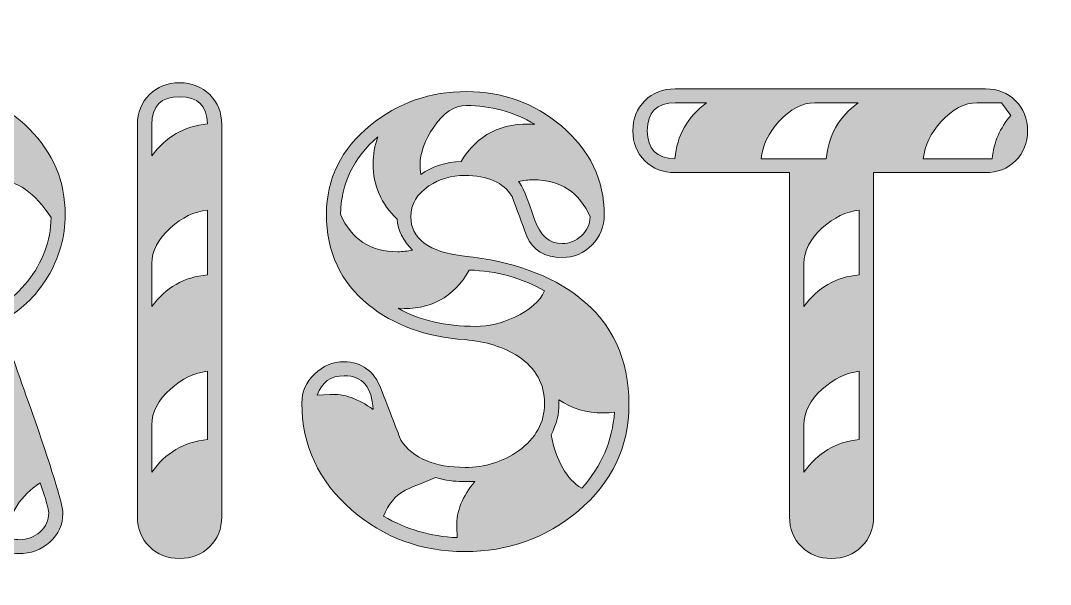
# Model space of a CAD drawing. Extents: x 49 to 2005, y -1071 to -24.
# Drawn here: x 316.7 to 528, y -293.1 to -177.5 of the extents above; entities that cross this region are included whole.
import ezdxf

# ---------------------------------------------------------------- set-up
doc = ezdxf.new("R2010")
doc.units = 0
doc.header["$MEASUREMENT"] = 0
doc.layers.add('Layer 1', color=7, linetype='Continuous', lineweight=0)

# ---------------------------------------------------------------- blocks, each defined once
blk = doc.blocks.new('Block_6')
at = {"layer": 'Layer 1', "true_color": 0x010101, "transparency": 33554687}
h = blk.add_hatch(color=18, dxfattribs=at)
h.dxf.hatch_style = 2
edge = h.paths.add_edge_path()
edge.add_spline(control_points=[(355.06, -263.37), (355.06, -263.37), (355.06, -249.39), (355.06, -249.39), (352.37, -249.67), (349.85, -250.89), (347.48, -253.03), (344.94, -255.31), (343.66, -257.76), (343.66, -260.37), (343.66, -260.37), (343.66, -270.08), (343.66, -270.08), (346.44, -266.12), (350.24, -263.88), (355.06, -263.37)], knot_values=[0, 0, 0, 0, 1, 1, 1, 2, 2, 2, 3, 3, 3, 4, 4, 4, 5, 5, 5, 5], degree=3, periodic=0)
edge = h.paths.add_edge_path()
edge.add_spline(control_points=[(355.06, -229.62), (355.06, -229.62), (355.06, -216.34), (355.06, -216.34), (352.37, -216.62), (349.85, -217.83), (347.48, -219.97), (344.94, -222.26), (343.66, -224.7), (343.66, -227.31), (343.66, -227.31), (343.66, -236.12), (343.66, -236.12), (346.49, -232.2), (350.28, -230.04), (355.06, -229.62)], knot_values=[0, 0, 0, 0, 1, 1, 1, 2, 2, 2, 3, 3, 3, 4, 4, 4, 5, 5, 5, 5], degree=3, periodic=0)
edge = h.paths.add_edge_path()
edge.add_spline(control_points=[(355.06, -198.66), (355.01, -194.93), (353.11, -193.07), (349.36, -193.07), (345.56, -193.07), (343.66, -194.98), (343.66, -198.8), (343.66, -198.8), (343.66, -205.23), (343.66, -205.23), (346.49, -201.31), (350.28, -199.13), (355.06, -198.66)], knot_values=[0, 0, 0, 0, 1, 1, 1, 2, 2, 2, 3, 3, 3, 4, 4, 4, 4], degree=3, periodic=0)
edge = h.paths.add_edge_path()
edge.add_spline(control_points=[(358.01, -279.23), (358.01, -281.7), (357.19, -283.74), (355.55, -285.35), (353.91, -286.96), (351.84, -287.76), (349.36, -287.76), (346.87, -287.76), (344.81, -286.96), (343.17, -285.35), (341.53, -283.74), (340.71, -281.7), (340.71, -279.23), (340.71, -279.23), (340.71, -198.8), (340.71, -198.8), (340.71, -196.33), (341.53, -194.28), (343.17, -192.65), (344.81, -191.02), (346.87, -190.2), (349.36, -190.2), (351.84, -190.2), (353.91, -191.02), (355.55, -192.65), (357.19, -194.28), (358.01, -196.33), (358.01, -198.8), (358.01, -198.8), (358.01, -279.23), (358.01, -279.23)], knot_values=[0, 0, 0, 0, 1, 1, 1, 2, 2, 2, 3, 3, 3, 4, 4, 4, 5, 5, 5, 6, 6, 6, 7, 7, 7, 8, 8, 8, 9, 9, 9, 10, 10, 10, 10], degree=3, periodic=0)
h = blk.add_hatch(color=18, dxfattribs=at)
h.dxf.hatch_style = 2
edge = h.paths.add_edge_path()
edge.add_spline(control_points=[(438.59, -257.78), (437.8, -257.87), (437.04, -257.92), (436.3, -257.92), (432.87, -257.92), (429.83, -257.04), (427.19, -255.26), (427.19, -255.26), (427.19, -256.03), (427.19, -256.03), (427.24, -258.08), (426.7, -260.2), (425.58, -262.39), (426.65, -267.84), (428.75, -271.5), (431.87, -273.36), (435.93, -268.85), (438.17, -263.65), (438.59, -257.78)], knot_values=[0, 0, 0, 0, 1, 1, 1, 2, 2, 2, 3, 3, 3, 4, 4, 4, 5, 5, 5, 6, 6, 6, 6], degree=3, periodic=0)
edge = h.paths.add_edge_path()
edge.add_spline(control_points=[(433.59, -217.74), (431.39, -212.66), (427.5, -210.12), (421.92, -210.12), (420.89, -210.12), (419.88, -210.24), (418.89, -210.47), (419.6, -211.17), (420.7, -213.75), (422.2, -218.23), (423.32, -221.54), (425.2, -223.19), (427.83, -223.19), (429.33, -223.19), (430.65, -222.65), (431.8, -221.58), (432.95, -220.51), (433.55, -219.23), (433.59, -217.74)], knot_values=[0, 0, 0, 0, 1, 1, 1, 2, 2, 2, 3, 3, 3, 4, 4, 4, 5, 5, 5, 6, 6, 6, 6], degree=3, periodic=0)
edge = h.paths.add_edge_path()
edge.add_spline(control_points=[(422.27, -198.73), (417.91, -196.17), (413.22, -194.89), (408.2, -194.89), (405.76, -194.89), (403.53, -196.35), (401.52, -199.29), (399.64, -201.99), (398.7, -204.6), (398.7, -207.12), (398.7, -207.63), (398.75, -208.26), (398.84, -209), (401.19, -207.37), (403.96, -206.49), (407.15, -206.35), (410.38, -200.85), (415.42, -198.31), (422.27, -198.73)], knot_values=[0, 0, 0, 0, 1, 1, 1, 2, 2, 2, 3, 3, 3, 4, 4, 4, 5, 5, 5, 6, 6, 6, 6], degree=3, periodic=0)
edge = h.paths.add_edge_path()
edge.add_spline(control_points=[(424.24, -232.9), (419.49, -230.2), (414.34, -228.78), (408.8, -228.64), (405.59, -234.28), (400.72, -236.89), (394.2, -236.47), (398.53, -238.94), (403.84, -240.17), (410.13, -240.17), (412.74, -240.17), (415.41, -239.54), (418.16, -238.28), (421.24, -236.84), (423.26, -235.05), (424.24, -232.9)], knot_values=[0, 0, 0, 0, 1, 1, 1, 2, 2, 2, 3, 3, 3, 4, 4, 4, 5, 5, 5, 5], degree=3, periodic=0)
edge = h.paths.add_edge_path()
edge.add_spline(control_points=[(409.96, -271.97), (409.96, -271.97), (407.22, -271.97), (407.22, -271.97), (405.81, -272.01), (404.03, -271.76), (401.87, -271.2), (397.7, -272.88), (395.58, -273.75), (395.54, -273.8), (393.66, -274.88), (392.21, -276.63), (391.18, -279.07), (395.82, -281.79), (400.86, -283.26), (406.3, -283.5), (406.3, -283.5), (406.23, -281.25), (406.23, -281.25), (406.14, -278.11), (407.38, -275.01), (409.96, -271.97)], knot_values=[0, 0, 0, 0, 1, 1, 1, 2, 2, 2, 3, 3, 3, 4, 4, 4, 5, 5, 5, 6, 6, 6, 7, 7, 7, 7], degree=3, periodic=0)
edge = h.paths.add_edge_path()
edge.add_spline(control_points=[(397.16, -224.52), (395.23, -222.61), (394.18, -220.49), (393.99, -218.16), (390.71, -215.08), (389.07, -211.31), (389.07, -206.84), (389.07, -204.93), (389.39, -203.09), (390.05, -201.31), (385.03, -205.6), (382.48, -210.89), (382.38, -217.18), (384.59, -222.3), (388.5, -224.87), (394.13, -224.87), (395.12, -224.87), (396.12, -224.75), (397.16, -224.52)], knot_values=[0, 0, 0, 0, 1, 1, 1, 2, 2, 2, 3, 3, 3, 4, 4, 4, 5, 5, 5, 6, 6, 6, 6], degree=3, periodic=0)
edge = h.paths.add_edge_path()
edge.add_spline(control_points=[(389.07, -257.22), (388.83, -252.61), (386.86, -250.3), (383.16, -250.3), (380.35, -250.3), (378.5, -251.63), (377.6, -254.29), (377.6, -254.29), (380.17, -254.15), (380.17, -254.15), (383.06, -253.96), (386.03, -254.99), (389.07, -257.22)], knot_values=[0, 0, 0, 0, 1, 1, 1, 2, 2, 2, 3, 3, 3, 4, 4, 4, 4], degree=3, periodic=0)
edge = h.paths.add_edge_path()
edge.add_spline(control_points=[(441.54, -256.24), (441.54, -264.91), (438.07, -272.18), (431.13, -278.05), (424.52, -283.59), (416.76, -286.36), (407.85, -286.36), (398.94, -286.36), (391.22, -283.52), (384.71, -277.84), (377.86, -271.92), (374.44, -264.61), (374.44, -255.89), (374.44, -253.61), (375.3, -251.63), (377.03, -249.95), (378.77, -248.28), (380.78, -247.44), (383.08, -247.44), (386.73, -247.44), (389.28, -249.32), (390.73, -253.08), (393.4, -260), (394.74, -263.48), (394.74, -263.53), (397.26, -267.24), (401.67, -269.1), (407.94, -269.1), (412.02, -269.1), (415.67, -267.96), (418.9, -265.69), (422.46, -263.13), (424.24, -259.9), (424.24, -256), (424.24, -251.96), (422.46, -248.75), (418.9, -246.38), (415.95, -244.43), (412.28, -243.27), (407.87, -242.9), (399.82, -242.29), (393.24, -239.91), (388.14, -235.77), (382.38, -231.11), (379.5, -224.91), (379.5, -217.18), (379.5, -209.91), (382.5, -203.83), (388.5, -198.94), (394.18, -194.33), (400.77, -192.02), (408.27, -192.02), (415.59, -192.02), (422.06, -194.37), (427.69, -199.08), (433.55, -204.06), (436.48, -210.14), (436.48, -217.32), (436.48, -219.69), (435.65, -221.74), (433.98, -223.47), (432.32, -225.19), (430.26, -226.05), (427.83, -226.05), (424.26, -226.05), (421.85, -224.59), (420.58, -221.65), (419.6, -218.95), (418.59, -216.25), (417.56, -213.54), (415.82, -210.66), (412.58, -209.21), (407.85, -209.21), (405.13, -209.21), (402.69, -209.93), (400.53, -211.38), (398.05, -213.01), (396.8, -215.11), (396.8, -217.67), (396.8, -222.23), (400.46, -224.94), (407.78, -225.77), (417.67, -226.85), (425.53, -229.66), (431.34, -234.23), (438.14, -239.54), (441.54, -246.88), (441.54, -256.24)], knot_values=[0, 0, 0, 0, 1, 1, 1, 2, 2, 2, 3, 3, 3, 4, 4, 4, 5, 5, 5, 6, 6, 6, 7, 7, 7, 8, 8, 8, 9, 9, 9, 10, 10, 10, 11, 11, 11, 12, 12, 12, 13, 13, 13, 14, 14, 14, 15, 15, 15, 16, 16, 16, 17, 17, 17, 18, 18, 18, 19, 19, 19, 20, 20, 20, 21, 21, 21, 22, 22, 22, 23, 23, 23, 24, 24, 24, 25, 25, 25, 26, 26, 26, 27, 27, 27, 28, 28, 28, 29, 29, 29, 29], degree=3, periodic=0)
h = blk.add_hatch(color=18, dxfattribs=at)
h.dxf.hatch_style = 2
edge = h.paths.add_edge_path()
edge.add_spline(control_points=[(519.88, -196.91), (519.88, -196.91), (517.98, -194.33), (517.98, -194.33), (517.98, -194.33), (512.99, -194.33), (512.99, -194.33), (510.36, -194.33), (507.9, -195.61), (505.6, -198.17), (503.44, -200.55), (502.22, -203.09), (501.94, -205.79), (501.94, -205.79), (516.08, -205.79), (516.08, -205.79), (516.41, -202.43), (517.68, -199.48), (519.88, -196.91)], knot_values=[0, 0, 0, 0, 1, 1, 1, 2, 2, 2, 3, 3, 3, 4, 4, 4, 5, 5, 5, 6, 6, 6, 6], degree=3, periodic=0)
edge = h.paths.add_edge_path()
edge.add_spline(control_points=[(488.79, -263.37), (488.79, -263.37), (488.79, -249.39), (488.79, -249.39), (486.15, -249.67), (483.62, -250.89), (481.22, -253.03), (478.71, -255.31), (477.46, -257.76), (477.46, -260.37), (477.46, -260.37), (477.46, -270.08), (477.46, -270.08), (480.24, -266.12), (484.02, -263.88), (488.79, -263.37)], knot_values=[0, 0, 0, 0, 1, 1, 1, 2, 2, 2, 3, 3, 3, 4, 4, 4, 5, 5, 5, 5], degree=3, periodic=0)
edge = h.paths.add_edge_path()
edge.add_spline(control_points=[(488.79, -229.62), (488.79, -229.62), (488.79, -216.34), (488.79, -216.34), (486.15, -216.62), (483.62, -217.83), (481.22, -219.97), (478.71, -222.26), (477.46, -224.7), (477.46, -227.31), (477.46, -227.31), (477.46, -236.12), (477.46, -236.12), (480.24, -232.2), (484.02, -230.04), (488.79, -229.62)], knot_values=[0, 0, 0, 0, 1, 1, 1, 2, 2, 2, 3, 3, 3, 4, 4, 4, 5, 5, 5, 5], degree=3, periodic=0)
edge = h.paths.add_edge_path()
edge.add_spline(control_points=[(488.58, -194.33), (488.58, -194.33), (479.71, -194.33), (479.71, -194.33), (477.09, -194.33), (474.63, -195.61), (472.33, -198.17), (470.17, -200.55), (468.95, -203.09), (468.67, -205.79), (468.67, -205.79), (482.04, -205.79), (482.04, -205.79), (482.46, -200.99), (484.64, -197.17), (488.58, -194.33)], knot_values=[0, 0, 0, 0, 1, 1, 1, 2, 2, 2, 3, 3, 3, 4, 4, 4, 5, 5, 5, 5], degree=3, periodic=0)
edge = h.paths.add_edge_path()
edge.add_spline(control_points=[(457.49, -194.33), (457.49, -194.33), (451.05, -194.33), (451.05, -194.33), (447.23, -194.33), (445.32, -196.24), (445.32, -200.06), (445.32, -203.83), (447.2, -205.74), (450.98, -205.79), (451.4, -200.99), (453.57, -197.17), (457.49, -194.33)], knot_values=[0, 0, 0, 0, 1, 1, 1, 2, 2, 2, 3, 3, 3, 4, 4, 4, 4], degree=3, periodic=0)
edge = h.paths.add_edge_path()
edge.add_spline(control_points=[(523.33, -200.06), (523.33, -202.53), (522.51, -204.58), (520.87, -206.21), (519.22, -207.84), (517.16, -208.65), (514.67, -208.65), (514.67, -208.65), (491.74, -208.65), (491.74, -208.65), (491.74, -208.65), (491.74, -279.23), (491.74, -279.23), (491.74, -281.7), (490.92, -283.74), (489.28, -285.35), (487.64, -286.96), (485.58, -287.76), (483.09, -287.76), (480.6, -287.76), (478.55, -286.96), (476.94, -285.35), (475.32, -283.74), (474.51, -281.7), (474.51, -279.23), (474.51, -279.23), (474.51, -208.65), (474.51, -208.65), (474.51, -208.65), (451.01, -208.65), (451.01, -208.65), (448.53, -208.65), (446.46, -207.84), (444.82, -206.21), (443.18, -204.58), (442.36, -202.53), (442.36, -200.06), (442.36, -197.59), (443.18, -195.54), (444.82, -193.91), (446.46, -192.28), (448.53, -191.46), (451.01, -191.46), (451.01, -191.46), (514.67, -191.46), (514.67, -191.46), (517.16, -191.46), (519.22, -192.28), (520.87, -193.91), (522.51, -195.54), (523.33, -197.59), (523.33, -200.06)], knot_values=[0, 0, 0, 0, 1, 1, 1, 2, 2, 2, 3, 3, 3, 4, 4, 4, 5, 5, 5, 6, 6, 6, 7, 7, 7, 8, 8, 8, 9, 9, 9, 10, 10, 10, 11, 11, 11, 12, 12, 12, 13, 13, 13, 14, 14, 14, 15, 15, 15, 16, 16, 16, 17, 17, 17, 17], degree=3, periodic=0)
h = blk.add_hatch(color=18, dxfattribs=at)
h.dxf.hatch_style = 2
edge = h.paths.add_edge_path()
edge.add_spline(control_points=[(322.52, -278.4), (322.52, -277.7), (321.94, -275.65), (320.77, -272.25), (316.78, -274.81), (314.44, -278.44), (313.73, -283.15), (314.58, -283.66), (315.51, -283.92), (316.55, -283.92), (318.14, -283.92), (319.54, -283.38), (320.73, -282.31), (321.93, -281.24), (322.52, -279.93), (322.52, -278.4)], knot_values=[0, 0, 0, 0, 1, 1, 1, 2, 2, 2, 3, 3, 3, 4, 4, 4, 5, 5, 5, 5], degree=3, periodic=0)
edge = h.paths.add_edge_path()
edge.add_spline(control_points=[(323.02, -217.88), (319.64, -212.75), (315.98, -210.19), (312.04, -210.19), (311.2, -210.19), (310.31, -210.28), (309.37, -210.47), (311.01, -212.47), (311.83, -214.73), (311.83, -217.25), (311.83, -219.72), (311.32, -221.77), (310.29, -223.4), (310.71, -224.66), (310.92, -226.12), (310.92, -227.8), (310.92, -231.48), (309.46, -235.07), (306.56, -238.56), (311.25, -237.3), (315.13, -234.75), (318.2, -230.91), (321.27, -227.07), (322.88, -222.72), (323.02, -217.88)], knot_values=[0, 0, 0, 0, 1, 1, 1, 2, 2, 2, 3, 3, 3, 4, 4, 4, 5, 5, 5, 6, 6, 6, 7, 7, 7, 8, 8, 8, 8], degree=3, periodic=0)
edge = h.paths.add_edge_path()
edge.add_spline(control_points=[(313.24, -250.16), (313.24, -250.16), (310, -240.59), (310, -240.59), (309.72, -240.96), (308.23, -241.36), (305.54, -241.78), (302.84, -242.2), (301.09, -242.36), (300.3, -242.27), (300.16, -243.34), (300.09, -244.43), (300.09, -245.55), (300.09, -247.65), (300.67, -250.33), (301.84, -253.59), (302.87, -256.2), (303.91, -258.83), (304.94, -261.48), (306.02, -256.55), (308.78, -252.77), (313.24, -250.16)], knot_values=[0, 0, 0, 0, 1, 1, 1, 2, 2, 2, 3, 3, 3, 4, 4, 4, 5, 5, 5, 6, 6, 6, 7, 7, 7, 7], degree=3, periodic=0)
edge = h.paths.add_edge_path()
edge.add_spline(control_points=[(291.71, -228.15), (287.45, -227.96), (284.82, -227.87), (283.84, -227.87), (276.99, -227.87), (273.57, -229.83), (273.57, -233.74), (273.57, -237.47), (275.46, -239.33), (279.26, -239.33), (286.34, -239.33), (290.49, -235.6), (291.71, -228.15)], knot_values=[0, 0, 0, 0, 1, 1, 1, 2, 2, 2, 3, 3, 3, 4, 4, 4, 4], degree=3, periodic=0)
edge = h.paths.add_edge_path()
edge.add_spline(control_points=[(295.23, -195.17), (295.23, -195.17), (285.67, -195.17), (285.67, -195.17), (282.29, -195.17), (279.37, -196.21), (276.91, -198.31), (274.45, -200.41), (273, -203.09), (272.58, -206.35), (272.58, -206.35), (288.62, -206.35), (288.62, -206.35), (289.04, -201.64), (291.25, -197.91), (295.23, -195.17)], knot_values=[0, 0, 0, 0, 1, 1, 1, 2, 2, 2, 3, 3, 3, 4, 4, 4, 5, 5, 5, 5], degree=3, periodic=0)
edge = h.paths.add_edge_path()
edge.add_spline(control_points=[(308.95, -217.25), (308.95, -215.11), (308.14, -213.23), (306.52, -211.62), (304.9, -210.02), (303.02, -209.21), (300.86, -209.21), (300.86, -209.21), (272.51, -209.21), (272.51, -209.21), (272.51, -209.21), (272.51, -228.15), (272.51, -228.15), (274.39, -226.05), (278.07, -225.01), (283.55, -225.01), (285.01, -225.01), (287.18, -225.09), (290.06, -225.25), (292.95, -225.41), (295.11, -225.49), (296.57, -225.49), (304.82, -225.49), (308.95, -222.75), (308.95, -217.25)], knot_values=[0, 0, 0, 0, 1, 1, 1, 2, 2, 2, 3, 3, 3, 4, 4, 4, 5, 5, 5, 6, 6, 6, 7, 7, 7, 8, 8, 8, 8], degree=3, periodic=0)
edge = h.paths.add_edge_path()
edge.add_spline(control_points=[(269.63, -269.45), (269.63, -269.45), (269.63, -256.45), (269.63, -256.45), (264.94, -256.08), (261.19, -253.96), (258.37, -250.09), (258.37, -250.09), (258.37, -265.05), (258.37, -265.05), (260.72, -268.03), (264.47, -269.5), (269.63, -269.45)], knot_values=[0, 0, 0, 0, 1, 1, 1, 2, 2, 2, 3, 3, 3, 4, 4, 4, 4], degree=3, periodic=0)
edge = h.paths.add_edge_path()
edge.add_spline(control_points=[(269.63, -235.28), (269.63, -235.28), (269.63, -219.83), (269.63, -219.83), (264.94, -219.46), (261.19, -217.34), (258.37, -213.47), (258.37, -213.47), (258.37, -222.7), (258.37, -222.7), (258.37, -225.91), (259.46, -228.74), (261.64, -231.19), (263.82, -233.64), (266.48, -235), (269.63, -235.28)], knot_values=[0, 0, 0, 0, 1, 1, 1, 2, 2, 2, 3, 3, 3, 4, 4, 4, 5, 5, 5, 5], degree=3, periodic=0)
edge = h.paths.add_edge_path()
edge.add_spline(control_points=[(325.9, -217.25), (325.9, -221.81), (324.69, -226.09), (322.28, -230.07), (319.86, -234.06), (316.62, -237.12), (312.54, -239.26), (314.93, -246.02), (317.32, -252.77), (319.71, -259.53), (323.51, -270.52), (325.41, -276.84), (325.41, -278.47), (325.41, -280.84), (324.52, -282.82), (322.74, -284.41), (320.95, -285.99), (318.84, -286.78), (316.4, -286.78), (312.65, -286.78), (310.03, -284.83), (308.53, -280.91), (305.57, -272.29), (301.12, -259.39), (295.16, -242.2), (294.46, -242.2), (292.9, -242.27), (290.48, -242.41), (288.07, -242.55), (286.13, -242.62), (284.68, -242.62), (278.44, -242.62), (274.39, -241.45), (272.51, -239.12), (272.51, -239.12), (272.51, -277.91), (272.51, -277.91), (272.51, -280.14), (271.65, -282.11), (269.94, -283.81), (268.23, -285.51), (266.25, -286.36), (264, -286.36), (261.75, -286.36), (259.77, -285.51), (258.06, -283.81), (256.34, -282.11), (255.49, -280.14), (255.49, -277.91), (255.49, -277.91), (255.49, -200.76), (255.49, -200.76), (255.49, -198.52), (256.34, -196.55), (258.06, -194.85), (259.77, -193.15), (261.75, -192.3), (264, -192.3), (264, -192.3), (300.86, -192.3), (300.86, -192.3), (307.71, -192.3), (313.59, -194.76), (318.52, -199.67), (323.44, -204.59), (325.9, -210.45), (325.9, -217.25)], knot_values=[0, 0, 0, 0, 1, 1, 1, 2, 2, 2, 3, 3, 3, 4, 4, 4, 5, 5, 5, 6, 6, 6, 7, 7, 7, 8, 8, 8, 9, 9, 9, 10, 10, 10, 11, 11, 11, 12, 12, 12, 13, 13, 13, 14, 14, 14, 15, 15, 15, 16, 16, 16, 17, 17, 17, 18, 18, 18, 19, 19, 19, 20, 20, 20, 21, 21, 21, 22, 22, 22, 22], degree=3, periodic=0)
at = {"layer": 'Layer 1'}
for points, knots in [([(358.01, -279.23), (358.01, -281.7), (357.19, -283.74), (355.55, -285.35), (353.91, -286.96), (351.84, -287.76), (349.36, -287.76), (346.87, -287.76), (344.81, -286.96), (343.17, -285.35), (341.53, -283.74), (340.71, -281.7), (340.71, -279.23), (340.71, -279.23), (340.71, -198.8), (340.71, -198.8), (340.71, -196.33), (341.53, -194.28), (343.17, -192.65), (344.81, -191.02), (346.87, -190.2), (349.36, -190.2), (351.84, -190.2), (353.91, -191.02), (355.55, -192.65), (357.19, -194.28), (358.01, -196.33), (358.01, -198.8), (358.01, -198.8), (358.01, -279.23), (358.01, -279.23)], [0, 0, 0, 0, 1, 1, 1, 2, 2, 2, 3, 3, 3, 4, 4, 4, 5, 5, 5, 6, 6, 6, 7, 7, 7, 8, 8, 8, 9, 9, 9, 10, 10, 10, 10]), ([(441.54, -256.24), (441.54, -264.91), (438.07, -272.18), (431.13, -278.05), (424.52, -283.59), (416.76, -286.36), (407.85, -286.36), (398.94, -286.36), (391.22, -283.52), (384.71, -277.84), (377.86, -271.92), (374.44, -264.61), (374.44, -255.89), (374.44, -253.61), (375.3, -251.63), (377.03, -249.95), (378.77, -248.28), (380.78, -247.44), (383.08, -247.44), (386.73, -247.44), (389.28, -249.32), (390.73, -253.08), (393.4, -260), (394.74, -263.48), (394.74, -263.53), (397.26, -267.24), (401.67, -269.1), (407.94, -269.1), (412.02, -269.1), (415.67, -267.96), (418.9, -265.69), (422.46, -263.13), (424.24, -259.9), (424.24, -256), (424.24, -251.96), (422.46, -248.75), (418.9, -246.38), (415.95, -244.43), (412.28, -243.27), (407.87, -242.9), (399.82, -242.29), (393.24, -239.91), (388.14, -235.77), (382.38, -231.11), (379.5, -224.91), (379.5, -217.18), (379.5, -209.91), (382.5, -203.83), (388.5, -198.94), (394.18, -194.33), (400.77, -192.02), (408.27, -192.02), (415.59, -192.02), (422.06, -194.37), (427.69, -199.08), (433.55, -204.06), (436.48, -210.14), (436.48, -217.32), (436.48, -219.69), (435.65, -221.74), (433.98, -223.47), (432.32, -225.19), (430.26, -226.05), (427.83, -226.05), (424.26, -226.05), (421.85, -224.59), (420.58, -221.65), (419.6, -218.95), (418.59, -216.25), (417.56, -213.54), (415.82, -210.66), (412.58, -209.21), (407.85, -209.21), (405.13, -209.21), (402.69, -209.93), (400.53, -211.38), (398.05, -213.01), (396.8, -215.11), (396.8, -217.67), (396.8, -222.23), (400.46, -224.94), (407.78, -225.77), (417.67, -226.85), (425.53, -229.66), (431.34, -234.23), (438.14, -239.54), (441.54, -246.88), (441.54, -256.24)], [0, 0, 0, 0, 1, 1, 1, 2, 2, 2, 3, 3, 3, 4, 4, 4, 5, 5, 5, 6, 6, 6, 7, 7, 7, 8, 8, 8, 9, 9, 9, 10, 10, 10, 11, 11, 11, 12, 12, 12, 13, 13, 13, 14, 14, 14, 15, 15, 15, 16, 16, 16, 17, 17, 17, 18, 18, 18, 19, 19, 19, 20, 20, 20, 21, 21, 21, 22, 22, 22, 23, 23, 23, 24, 24, 24, 25, 25, 25, 26, 26, 26, 27, 27, 27, 28, 28, 28, 29, 29, 29, 29]), ([(523.33, -200.06), (523.33, -202.53), (522.51, -204.58), (520.87, -206.21), (519.22, -207.84), (517.16, -208.65), (514.67, -208.65), (514.67, -208.65), (491.74, -208.65), (491.74, -208.65), (491.74, -208.65), (491.74, -279.23), (491.74, -279.23), (491.74, -281.7), (490.92, -283.74), (489.28, -285.35), (487.64, -286.96), (485.58, -287.76), (483.09, -287.76), (480.6, -287.76), (478.55, -286.96), (476.94, -285.35), (475.32, -283.74), (474.51, -281.7), (474.51, -279.23), (474.51, -279.23), (474.51, -208.65), (474.51, -208.65), (474.51, -208.65), (451.01, -208.65), (451.01, -208.65), (448.53, -208.65), (446.46, -207.84), (444.82, -206.21), (443.18, -204.58), (442.36, -202.53), (442.36, -200.06), (442.36, -197.59), (443.18, -195.54), (444.82, -193.91), (446.46, -192.28), (448.53, -191.46), (451.01, -191.46), (451.01, -191.46), (514.67, -191.46), (514.67, -191.46), (517.16, -191.46), (519.22, -192.28), (520.87, -193.91), (522.51, -195.54), (523.33, -197.59), (523.33, -200.06)], [0, 0, 0, 0, 1, 1, 1, 2, 2, 2, 3, 3, 3, 4, 4, 4, 5, 5, 5, 6, 6, 6, 7, 7, 7, 8, 8, 8, 9, 9, 9, 10, 10, 10, 11, 11, 11, 12, 12, 12, 13, 13, 13, 14, 14, 14, 15, 15, 15, 16, 16, 16, 17, 17, 17, 17]), ([(325.9, -217.25), (325.9, -221.81), (324.69, -226.09), (322.28, -230.07), (319.86, -234.06), (316.62, -237.12), (312.54, -239.26), (314.93, -246.02), (317.32, -252.77), (319.71, -259.53), (323.51, -270.52), (325.41, -276.84), (325.41, -278.47), (325.41, -280.84), (324.52, -282.82), (322.74, -284.41), (320.95, -285.99), (318.84, -286.78), (316.4, -286.78), (312.65, -286.78), (310.03, -284.83), (308.53, -280.91), (305.57, -272.29), (301.12, -259.39), (295.16, -242.2), (294.46, -242.2), (292.9, -242.27), (290.48, -242.41), (288.07, -242.55), (286.13, -242.62), (284.68, -242.62), (278.44, -242.62), (274.39, -241.45), (272.51, -239.12), (272.51, -239.12), (272.51, -277.91), (272.51, -277.91), (272.51, -280.14), (271.65, -282.11), (269.94, -283.81), (268.23, -285.51), (266.25, -286.36), (264, -286.36), (261.75, -286.36), (259.77, -285.51), (258.06, -283.81), (256.34, -282.11), (255.49, -280.14), (255.49, -277.91), (255.49, -277.91), (255.49, -200.76), (255.49, -200.76), (255.49, -198.52), (256.34, -196.55), (258.06, -194.85), (259.77, -193.15), (261.75, -192.3), (264, -192.3), (264, -192.3), (300.86, -192.3), (300.86, -192.3), (307.71, -192.3), (313.59, -194.76), (318.52, -199.67), (323.44, -204.59), (325.9, -210.45), (325.9, -217.25)], [0, 0, 0, 0, 1, 1, 1, 2, 2, 2, 3, 3, 3, 4, 4, 4, 5, 5, 5, 6, 6, 6, 7, 7, 7, 8, 8, 8, 9, 9, 9, 10, 10, 10, 11, 11, 11, 12, 12, 12, 13, 13, 13, 14, 14, 14, 15, 15, 15, 16, 16, 16, 17, 17, 17, 18, 18, 18, 19, 19, 19, 20, 20, 20, 21, 21, 21, 22, 22, 22, 22]), ([(355.06, -198.66), (355.01, -194.93), (353.11, -193.07), (349.36, -193.07), (345.56, -193.07), (343.66, -194.98), (343.66, -198.8), (343.66, -198.8), (343.66, -205.23), (343.66, -205.23), (346.49, -201.31), (350.28, -199.13), (355.06, -198.66)], [0, 0, 0, 0, 1, 1, 1, 2, 2, 2, 3, 3, 3, 4, 4, 4, 4]), ([(457.49, -194.33), (457.49, -194.33), (451.05, -194.33), (451.05, -194.33), (447.23, -194.33), (445.32, -196.24), (445.32, -200.06), (445.32, -203.83), (447.2, -205.74), (450.98, -205.79), (451.4, -200.99), (453.57, -197.17), (457.49, -194.33)], [0, 0, 0, 0, 1, 1, 1, 2, 2, 2, 3, 3, 3, 4, 4, 4, 4]), ([(488.58, -194.33), (488.58, -194.33), (479.71, -194.33), (479.71, -194.33), (477.09, -194.33), (474.63, -195.61), (472.33, -198.17), (470.17, -200.55), (468.95, -203.09), (468.67, -205.79), (468.67, -205.79), (482.04, -205.79), (482.04, -205.79), (482.46, -200.99), (484.64, -197.17), (488.58, -194.33)], [0, 0, 0, 0, 1, 1, 1, 2, 2, 2, 3, 3, 3, 4, 4, 4, 5, 5, 5, 5]), ([(519.88, -196.91), (519.88, -196.91), (517.98, -194.33), (517.98, -194.33), (517.98, -194.33), (512.99, -194.33), (512.99, -194.33), (510.36, -194.33), (507.9, -195.61), (505.6, -198.17), (503.44, -200.55), (502.22, -203.09), (501.94, -205.79), (501.94, -205.79), (516.08, -205.79), (516.08, -205.79), (516.41, -202.43), (517.68, -199.48), (519.88, -196.91)], [0, 0, 0, 0, 1, 1, 1, 2, 2, 2, 3, 3, 3, 4, 4, 4, 5, 5, 5, 6, 6, 6, 6]), ([(422.27, -198.73), (417.91, -196.17), (413.22, -194.89), (408.2, -194.89), (405.76, -194.89), (403.53, -196.35), (401.52, -199.29), (399.64, -201.99), (398.7, -204.6), (398.7, -207.12), (398.7, -207.63), (398.75, -208.26), (398.84, -209), (401.19, -207.37), (403.96, -206.49), (407.15, -206.35), (410.38, -200.85), (415.42, -198.31), (422.27, -198.73)], [0, 0, 0, 0, 1, 1, 1, 2, 2, 2, 3, 3, 3, 4, 4, 4, 5, 5, 5, 6, 6, 6, 6]), ([(397.16, -224.52), (395.23, -222.61), (394.18, -220.49), (393.99, -218.16), (390.71, -215.08), (389.07, -211.31), (389.07, -206.84), (389.07, -204.93), (389.39, -203.09), (390.05, -201.31), (385.03, -205.6), (382.48, -210.89), (382.38, -217.18), (384.59, -222.3), (388.5, -224.87), (394.13, -224.87), (395.12, -224.87), (396.12, -224.75), (397.16, -224.52)], [0, 0, 0, 0, 1, 1, 1, 2, 2, 2, 3, 3, 3, 4, 4, 4, 5, 5, 5, 6, 6, 6, 6]), ([(323.02, -217.88), (319.64, -212.75), (315.98, -210.19), (312.04, -210.19), (311.2, -210.19), (310.31, -210.28), (309.37, -210.47), (311.01, -212.47), (311.83, -214.73), (311.83, -217.25), (311.83, -219.72), (311.32, -221.77), (310.29, -223.4), (310.71, -224.66), (310.92, -226.12), (310.92, -227.8), (310.92, -231.48), (309.46, -235.07), (306.56, -238.56), (311.25, -237.3), (315.13, -234.75), (318.2, -230.91), (321.27, -227.07), (322.88, -222.72), (323.02, -217.88)], [0, 0, 0, 0, 1, 1, 1, 2, 2, 2, 3, 3, 3, 4, 4, 4, 5, 5, 5, 6, 6, 6, 7, 7, 7, 8, 8, 8, 8]), ([(433.59, -217.74), (431.39, -212.66), (427.5, -210.12), (421.92, -210.12), (420.89, -210.12), (419.88, -210.24), (418.89, -210.47), (419.6, -211.17), (420.7, -213.75), (422.2, -218.23), (423.32, -221.54), (425.2, -223.19), (427.83, -223.19), (429.33, -223.19), (430.65, -222.65), (431.8, -221.58), (432.95, -220.51), (433.55, -219.23), (433.59, -217.74)], [0, 0, 0, 0, 1, 1, 1, 2, 2, 2, 3, 3, 3, 4, 4, 4, 5, 5, 5, 6, 6, 6, 6]), ([(355.06, -229.62), (355.06, -229.62), (355.06, -216.34), (355.06, -216.34), (352.37, -216.62), (349.85, -217.83), (347.48, -219.97), (344.94, -222.26), (343.66, -224.7), (343.66, -227.31), (343.66, -227.31), (343.66, -236.12), (343.66, -236.12), (346.49, -232.2), (350.28, -230.04), (355.06, -229.62)], [0, 0, 0, 0, 1, 1, 1, 2, 2, 2, 3, 3, 3, 4, 4, 4, 5, 5, 5, 5]), ([(488.79, -229.62), (488.79, -229.62), (488.79, -216.34), (488.79, -216.34), (486.15, -216.62), (483.62, -217.83), (481.22, -219.97), (478.71, -222.26), (477.46, -224.7), (477.46, -227.31), (477.46, -227.31), (477.46, -236.12), (477.46, -236.12), (480.24, -232.2), (484.02, -230.04), (488.79, -229.62)], [0, 0, 0, 0, 1, 1, 1, 2, 2, 2, 3, 3, 3, 4, 4, 4, 5, 5, 5, 5]), ([(424.24, -232.9), (419.49, -230.2), (414.34, -228.78), (408.8, -228.64), (405.59, -234.28), (400.72, -236.89), (394.2, -236.47), (398.53, -238.94), (403.84, -240.17), (410.13, -240.17), (412.74, -240.17), (415.41, -239.54), (418.16, -238.28), (421.24, -236.84), (423.26, -235.05), (424.24, -232.9)], [0, 0, 0, 0, 1, 1, 1, 2, 2, 2, 3, 3, 3, 4, 4, 4, 5, 5, 5, 5]), ([(355.06, -263.37), (355.06, -263.37), (355.06, -249.39), (355.06, -249.39), (352.37, -249.67), (349.85, -250.89), (347.48, -253.03), (344.94, -255.31), (343.66, -257.76), (343.66, -260.37), (343.66, -260.37), (343.66, -270.08), (343.66, -270.08), (346.44, -266.12), (350.24, -263.88), (355.06, -263.37)], [0, 0, 0, 0, 1, 1, 1, 2, 2, 2, 3, 3, 3, 4, 4, 4, 5, 5, 5, 5]), ([(389.07, -257.22), (388.83, -252.61), (386.86, -250.3), (383.16, -250.3), (380.35, -250.3), (378.5, -251.63), (377.6, -254.29), (377.6, -254.29), (380.17, -254.15), (380.17, -254.15), (383.06, -253.96), (386.03, -254.99), (389.07, -257.22)], [0, 0, 0, 0, 1, 1, 1, 2, 2, 2, 3, 3, 3, 4, 4, 4, 4]), ([(488.79, -263.37), (488.79, -263.37), (488.79, -249.39), (488.79, -249.39), (486.15, -249.67), (483.62, -250.89), (481.22, -253.03), (478.71, -255.31), (477.46, -257.76), (477.46, -260.37), (477.46, -260.37), (477.46, -270.08), (477.46, -270.08), (480.24, -266.12), (484.02, -263.88), (488.79, -263.37)], [0, 0, 0, 0, 1, 1, 1, 2, 2, 2, 3, 3, 3, 4, 4, 4, 5, 5, 5, 5]), ([(438.59, -257.78), (437.8, -257.87), (437.04, -257.92), (436.3, -257.92), (432.87, -257.92), (429.83, -257.04), (427.19, -255.26), (427.19, -255.26), (427.19, -256.03), (427.19, -256.03), (427.24, -258.08), (426.7, -260.2), (425.58, -262.39), (426.65, -267.84), (428.75, -271.5), (431.87, -273.36), (435.93, -268.85), (438.17, -263.65), (438.59, -257.78)], [0, 0, 0, 0, 1, 1, 1, 2, 2, 2, 3, 3, 3, 4, 4, 4, 5, 5, 5, 6, 6, 6, 6]), ([(322.52, -278.4), (322.52, -277.7), (321.94, -275.65), (320.77, -272.25), (316.78, -274.81), (314.44, -278.44), (313.73, -283.15), (314.58, -283.66), (315.51, -283.92), (316.55, -283.92), (318.14, -283.92), (319.54, -283.38), (320.73, -282.31), (321.93, -281.24), (322.52, -279.93), (322.52, -278.4)], [0, 0, 0, 0, 1, 1, 1, 2, 2, 2, 3, 3, 3, 4, 4, 4, 5, 5, 5, 5]), ([(409.96, -271.97), (409.96, -271.97), (407.22, -271.97), (407.22, -271.97), (405.81, -272.01), (404.03, -271.76), (401.87, -271.2), (397.7, -272.88), (395.58, -273.75), (395.54, -273.8), (393.66, -274.88), (392.21, -276.63), (391.18, -279.07), (395.82, -281.79), (400.86, -283.26), (406.3, -283.5), (406.3, -283.5), (406.23, -281.25), (406.23, -281.25), (406.14, -278.11), (407.38, -275.01), (409.96, -271.97)], [0, 0, 0, 0, 1, 1, 1, 2, 2, 2, 3, 3, 3, 4, 4, 4, 5, 5, 5, 6, 6, 6, 7, 7, 7, 7])]:
    blk.add_open_spline(points, degree=3, knots=knots, dxfattribs=at)

msp = doc.modelspace()

# ---------------------------------------------------------------- linework, layer by layer
at = {"layer": 'Layer 1', "color": 240, "lineweight": 35, "true_color": 0xed2224}
msp.add_open_spline([(770.32, -24.22), (770.32, -24.22), (100.79, -24.22), (100.79, -24.22), (72.43, -24.22), (49.45, -47.21), (49.45, -75.56), (49.45, -75.56), (49.45, -1046.07), (49.45, -1046.07), (49.45, -1059.71), (60.51, -1070.78), (74.15, -1070.78), (74.15, -1070.78), (796.96, -1070.78), (796.96, -1070.78), (810.6, -1070.78), (821.66, -1059.71), (821.66, -1046.07), (821.66, -1046.07), (821.66, -75.56), (821.66, -75.56), (821.66, -47.21), (798.68, -24.22), (770.32, -24.22)], degree=3, knots=[0, 0, 0, 0, 1, 1, 1, 2, 2, 2, 3, 3, 3, 4, 4, 4, 5, 5, 5, 6, 6, 6, 7, 7, 7, 8, 8, 8, 8], dxfattribs=at)

# ---------------------------------------------------------------- block references
at = {"layer": 'Layer 1'}
msp.add_blockref('Block_6', (0, 0), dxfattribs=at)

doc.saveas('drawing.dxf')
